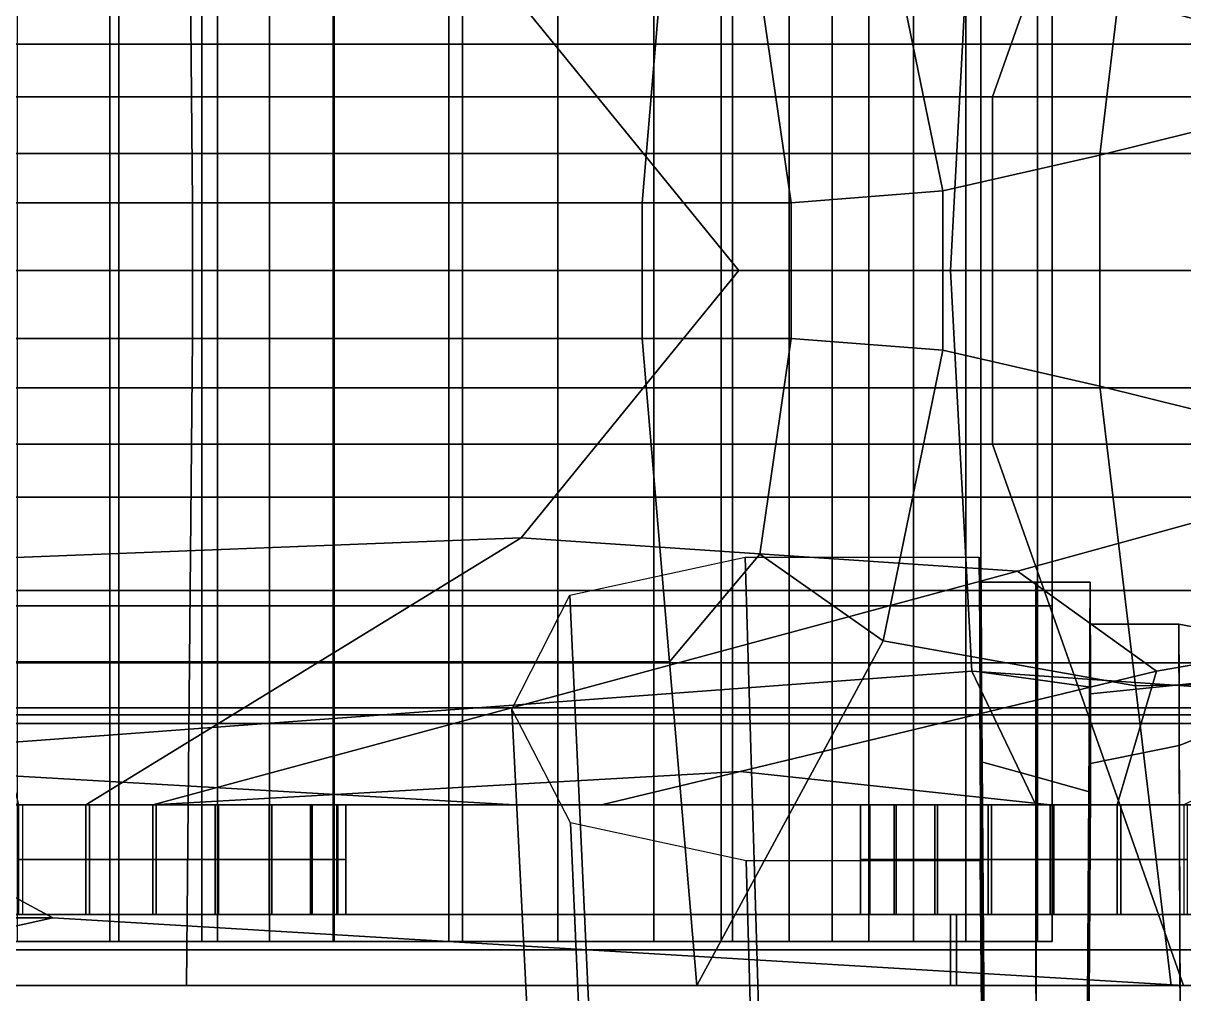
# Model space of a CAD drawing. Extents: x -4.9 to 4.89, y -0.62 to 0.62.
# Drawn here: x 0.9431 to 1.2632, y -0.1994 to 0.0682 of the extents above; entities that cross this region are included whole.
import ezdxf

# ---------------------------------------------------------------- set-up
doc = ezdxf.new("R2010")
doc.units = 0

msp = doc.modelspace()

# ---------------------------------------------------------------- linework, layer by layer
for points in [[(1.19887, 0, 0.26436), (1.20474, 0.11049, 0.26636), (0.86982, 0.13529, 0.26664), (0.86893, 0, 0.26436)], [(1.19887, 0, 0.26436), (1.46659, 0, 0.2662), (1.50112, 0.13095, 0.26758), (1.20474, 0.11049, 0.26636)], [(1.23682, 0.12252, 0.62024), (0.84728, 0.12252, 0.61906), (0.84728, 0.04791, 0.69605), (1.21048, 0.04791, 0.69605)], [(1.23682, 0.12252, 0.62024), (1.21048, 0.04791, 0.69605), (1.57368, 0.04791, 0.69605), (1.62636, 0.12252, 0.62142)], [(1.2499, 0.11449, 0.08129), (1.2401, 0.03184, 0.0533), (1.19676, 0.02197, 0.03597), (1.18027, 0.10212, 0.06876)], [(1.2499, 0.11449, 0.08129), (1.3154, 0.11309, 0.07519), (1.2797, 0.04171, 0.04969), (1.2401, 0.03184, 0.0533)], [(1.25571, 0.11049, 0.43609), (1.37877, 0.089, 0.44381), (1.51886, 0, 0.46782), (1.21734, 0.08287, 0.44602)], [(0.98893, 0.10791, 0.02436), (0.98977, 0.01868, -0.06128), (0.86575, 0.01868, -0.06128), (0.85651, 0.10791, 0.02328)], [(0.98893, 0.10791, 0.02436), (1.12136, 0.10791, 0.02543), (1.11379, 0.01868, -0.06128), (0.98977, 0.01868, -0.06128)], [(1.14624, 0.07816, 0.03311), (1.1549, 0.01868, -0.0064), (1.11379, 0.01868, -0.06128), (1.12136, 0.10791, 0.02543)], [(1.14624, 0.07816, 0.03311), (1.18027, 0.10212, 0.06876), (1.19676, 0.02197, 0.03597), (1.1549, 0.01868, -0.0064)], [(0.93883, 0.09249, -0.10297), (0.96948, 0.09249, -0.10785), (0.96948, 0, -0.10785), (0.93883, 0, -0.10297)], [(0.94146, 0.09249, 0.06198), (0.94146, 0, 0.06198), (0.96694, 0, 0.08162), (0.96694, 0.09249, 0.08162)], [(0.99669, 0.09249, 0.09387), (0.96694, 0.09249, 0.08162), (0.96694, 0, 0.08162), (0.99669, 0, 0.09387)], [(0.99237, 0.09249, -0.11508), (0.99237, 0, -0.11508), (0.96948, 0, -0.10785), (0.96948, 0.09249, -0.10785)], [(0.99237, 0.09249, -0.11508), (1.011, 0.09249, -0.13011), (1.011, 0, -0.13011), (0.99237, 0, -0.11508)], [(0.99669, 0.09249, 0.09387), (0.99669, 0, 0.09387), (1.02858, 0, 0.09814), (1.02858, 0.09249, 0.09814)], [(1.02885, 0.09249, -0.15834), (1.02885, 0, -0.15834), (1.011, 0, -0.13011), (1.011, 0.09249, -0.13011)], [(1.06047, 0.09249, 0.09387), (1.02858, 0.09249, 0.09814), (1.02858, 0, 0.09814), (1.06047, 0, 0.09387)], [(1.02885, 0.09249, -0.15834), (1.06427, 0.09249, -0.1849), (1.06427, 0, -0.1849), (1.02885, 0, -0.15834)], [(1.06047, 0.09249, 0.09387), (1.06047, 0, 0.09387), (1.09055, 0, 0.07935), (1.09055, 0.09249, 0.07935)], [(1.13562, 0.09249, -0.19492), (1.13562, 0, -0.19492), (1.06427, 0, -0.1849), (1.06427, 0.09249, -0.1849)], [(1.11702, 0.09249, 0.0529), (1.09055, 0.09249, 0.07935), (1.09055, 0, 0.07935), (1.11702, 0, 0.0529)], [(1.11702, 0.09249, 0.0529), (1.11702, 0, 0.0529), (1.13869, 0, 0.01669), (1.13869, 0.09249, 0.01669)], [(1.13562, 0.09249, -0.19492), (1.20309, 0.09249, -0.18671), (1.20309, 0, -0.18671), (1.13562, 0, -0.19492)], [(1.15436, 0.09249, -0.02713), (1.13869, 0.09249, 0.01669), (1.13869, 0, 0.01669), (1.15436, 0, -0.02713)], [(1.15436, 0.09249, -0.02713), (1.15436, 0, -0.02713), (1.16619, 0, -0.06857), (1.16619, 0.09249, -0.06857)], [(1.17632, 0.09249, -0.09768), (1.16619, 0.09249, -0.06857), (1.16619, 0, -0.06857), (1.17632, 0, -0.09768)], [(1.17632, 0.09249, -0.09768), (1.17632, 0, -0.09768), (1.18869, 0, -0.11488), (1.18869, 0.09249, -0.11488)], [(1.2072, 0.09249, -0.12062), (1.18869, 0.09249, -0.11488), (1.18869, 0, -0.11488), (1.2072, 0, -0.12062)], [(1.22687, 0.09249, -0.15864), (1.22687, 0, -0.15864), (1.20309, 0, -0.18671), (1.20309, 0.09249, -0.18671)], [(1.2072, 0.09249, -0.12062), (1.2072, 0, -0.12062), (1.22291, 0, -0.13012), (1.22291, 0.09249, -0.13012)], [(1.22687, 0.09249, -0.15864), (1.22291, 0.09249, -0.13012), (1.22291, 0, -0.13012), (1.22687, 0, -0.15864)], [(2.17429, 0.08826, 0.54979), (0.18646, 0.08826, 0.54979), (0.18646, 0.06245, 0.56969), (2.17429, 0.06245, 0.56969)], [(2.17429, 0.08826, 0.37327), (2.17429, 0.06245, 0.35337), (0.18646, 0.06245, 0.35337), (0.18646, 0.08826, 0.37327)], [(1.08044, 0.07366, 0.44928), (1.21734, 0.08287, 0.44602), (1.51886, 0, 0.46782), (1.14049, 0, 0.46252)], [(1.08044, 0.07366, 0.44928), (1.14049, 0, 0.46252), (0.84858, 0, 0.46497), (0.92431, 0.0798, 0.44704)], [(2.17429, 0.03231, 0.5821), (2.17429, 0.06245, 0.56969), (0.18646, 0.06245, 0.56969), (0.18646, 0.03231, 0.5821)], [(2.17429, 0.03231, 0.34097), (0.18646, 0.03231, 0.34097), (0.18646, 0.06245, 0.35337), (2.17429, 0.06245, 0.35337)], [(1.21048, 0, 0.69605), (1.21048, 0.04791, 0.69605), (0.84728, 0.04791, 0.69605), (0.84728, 0, 0.69605)], [(1.21048, 0, 0.69605), (1.57368, 0, 0.69605), (1.57368, 0.04791, 0.69605), (1.21048, 0.04791, 0.69605)], [(1.2401, 0, 0.0533), (1.2401, 0.03184, 0.0533), (1.2797, 0.04171, 0.04969), (1.2797, 0, 0.04969)], [(2.17429, 0.03231, 0.5821), (0.18646, 0.03231, 0.5821), (0.18646, 0, 0.58643), (2.17429, 0, 0.58643)], [(2.17429, 0.03231, 0.34097), (2.17429, 0, 0.33664), (0.18646, 0, 0.33664), (0.18646, 0.03231, 0.34097)], [(1.2401, 0, 0.0533), (1.19676, 0, 0.03597), (1.19676, 0.02197, 0.03597), (1.2401, 0.03184, 0.0533)], [(1.1549, 0, -0.0064), (1.1549, 0.01868, -0.0064), (1.19676, 0.02197, 0.03597), (1.19676, 0, 0.03597)], [(0.98977, 0, -0.06128), (0.86575, 0, -0.06128), (0.86575, 0.01868, -0.06128), (0.98977, 0.01868, -0.06128)], [(0.98977, 0, -0.06128), (0.98977, 0.01868, -0.06128), (1.11379, 0.01868, -0.06128), (1.11379, 0, -0.06128)], [(1.1549, 0, -0.0064), (1.11379, 0, -0.06128), (1.11379, 0.01868, -0.06128), (1.1549, 0.01868, -0.0064)], [(2.17429, -0.03231, 0.5821), (2.17429, 0, 0.58643), (0.18646, 0, 0.58643), (0.18646, -0.03231, 0.5821)], [(2.17429, -0.03231, 0.34097), (0.18646, -0.03231, 0.34097), (0.18646, 0, 0.33664), (2.17429, 0, 0.33664)], [(1.21048, 0, 0.69605), (0.84728, 0, 0.69605), (0.84728, -0.04791, 0.69605), (1.21048, -0.04791, 0.69605)], [(1.08044, -0.07366, 0.44928), (0.92431, -0.0798, 0.44704), (0.84858, 0, 0.46497), (1.14049, 0, 0.46252)], [(0.98977, 0, -0.06128), (0.98977, -0.01868, -0.06128), (0.86575, -0.01868, -0.06128), (0.86575, 0, -0.06128)], [(1.19887, 0, 0.26436), (0.86893, 0, 0.26436), (0.86982, -0.13529, 0.26664), (1.20474, -0.11049, 0.26636)], [(0.93883, -0.09249, -0.10297), (0.93883, 0, -0.10297), (0.96948, 0, -0.10785), (0.96948, -0.09249, -0.10785)], [(0.94146, -0.09249, 0.06198), (0.96694, -0.09249, 0.08162), (0.96694, 0, 0.08162), (0.94146, 0, 0.06198)], [(0.99669, -0.09249, 0.09387), (0.99669, 0, 0.09387), (0.96694, 0, 0.08162), (0.96694, -0.09249, 0.08162)], [(0.99237, -0.09249, -0.11508), (0.96948, -0.09249, -0.10785), (0.96948, 0, -0.10785), (0.99237, 0, -0.11508)], [(0.98977, 0, -0.06128), (1.11379, 0, -0.06128), (1.11379, -0.01868, -0.06128), (0.98977, -0.01868, -0.06128)], [(0.99237, -0.09249, -0.11508), (0.99237, 0, -0.11508), (1.011, 0, -0.13011), (1.011, -0.09249, -0.13011)], [(0.99669, -0.09249, 0.09387), (1.02858, -0.09249, 0.09814), (1.02858, 0, 0.09814), (0.99669, 0, 0.09387)], [(1.02885, -0.09249, -0.15834), (1.011, -0.09249, -0.13011), (1.011, 0, -0.13011), (1.02885, 0, -0.15834)], [(1.06047, -0.09249, 0.09387), (1.06047, 0, 0.09387), (1.02858, 0, 0.09814), (1.02858, -0.09249, 0.09814)], [(1.02885, -0.09249, -0.15834), (1.02885, 0, -0.15834), (1.06427, 0, -0.1849), (1.06427, -0.09249, -0.1849)], [(1.06047, -0.09249, 0.09387), (1.09055, -0.09249, 0.07935), (1.09055, 0, 0.07935), (1.06047, 0, 0.09387)], [(1.13562, -0.09249, -0.19492), (1.06427, -0.09249, -0.1849), (1.06427, 0, -0.1849), (1.13562, 0, -0.19492)], [(1.08044, -0.07366, 0.44928), (1.14049, 0, 0.46252), (1.51886, 0, 0.46782), (1.21734, -0.08287, 0.44602)], [(1.11702, -0.09249, 0.0529), (1.11702, 0, 0.0529), (1.09055, 0, 0.07935), (1.09055, -0.09249, 0.07935)], [(1.1549, 0, -0.0064), (1.1549, -0.01868, -0.0064), (1.11379, -0.01868, -0.06128), (1.11379, 0, -0.06128)], [(1.11702, -0.09249, 0.0529), (1.13869, -0.09249, 0.01669), (1.13869, 0, 0.01669), (1.11702, 0, 0.0529)], [(1.13562, -0.09249, -0.19492), (1.13562, 0, -0.19492), (1.20309, 0, -0.18671), (1.20309, -0.09249, -0.18671)], [(1.15436, -0.09249, -0.02713), (1.15436, 0, -0.02713), (1.13869, 0, 0.01669), (1.13869, -0.09249, 0.01669)], [(1.15436, -0.09249, -0.02713), (1.16619, -0.09249, -0.06857), (1.16619, 0, -0.06857), (1.15436, 0, -0.02713)], [(1.1549, 0, -0.0064), (1.19676, 0, 0.03597), (1.19676, -0.02197, 0.03597), (1.1549, -0.01868, -0.0064)], [(1.17632, -0.09249, -0.09768), (1.17632, 0, -0.09768), (1.16619, 0, -0.06857), (1.16619, -0.09249, -0.06857)], [(1.17632, -0.09249, -0.09768), (1.18869, -0.09249, -0.11488), (1.18869, 0, -0.11488), (1.17632, 0, -0.09768)], [(1.2072, -0.09249, -0.12062), (1.2072, 0, -0.12062), (1.18869, 0, -0.11488), (1.18869, -0.09249, -0.11488)], [(1.2401, 0, 0.0533), (1.2401, -0.03184, 0.0533), (1.19676, -0.02197, 0.03597), (1.19676, 0, 0.03597)], [(1.19887, 0, 0.26436), (1.20474, -0.11049, 0.26636), (1.50112, -0.13095, 0.26758), (1.46659, 0, 0.2662)], [(1.22687, -0.09249, -0.15864), (1.20309, -0.09249, -0.18671), (1.20309, 0, -0.18671), (1.22687, 0, -0.15864)], [(1.2072, -0.09249, -0.12062), (1.22291, -0.09249, -0.13012), (1.22291, 0, -0.13012), (1.2072, 0, -0.12062)], [(1.21048, 0, 0.69605), (1.21048, -0.04791, 0.69605), (1.57368, -0.04791, 0.69605), (1.57368, 0, 0.69605)], [(1.25571, -0.11049, 0.43609), (1.21734, -0.08287, 0.44602), (1.51886, 0, 0.46782), (1.37877, -0.089, 0.44381)], [(1.22687, -0.09249, -0.15864), (1.22687, 0, -0.15864), (1.22291, 0, -0.13012), (1.22291, -0.09249, -0.13012)], [(1.2401, 0, 0.0533), (1.2797, 0, 0.04969), (1.2797, -0.04171, 0.04969), (1.2401, -0.03184, 0.0533)], [(0.98893, -0.1079, 0.02436), (0.85651, -0.1079, 0.02328), (0.86575, -0.01868, -0.06128), (0.98977, -0.01868, -0.06128)], [(0.98893, -0.1079, 0.02436), (0.98977, -0.01868, -0.06128), (1.11379, -0.01868, -0.06128), (1.12136, -0.1079, 0.02543)], [(1.14624, -0.07816, 0.03311), (1.12136, -0.1079, 0.02543), (1.11379, -0.01868, -0.06128), (1.1549, -0.01868, -0.0064)], [(1.14624, -0.07816, 0.03311), (1.1549, -0.01868, -0.0064), (1.19676, -0.02197, 0.03597), (1.18027, -0.10211, 0.06876)], [(1.2499, -0.11448, 0.08129), (1.18027, -0.10211, 0.06876), (1.19676, -0.02197, 0.03597), (1.2401, -0.03184, 0.0533)], [(1.2499, -0.11448, 0.08129), (1.2401, -0.03184, 0.0533), (1.2797, -0.04171, 0.04969), (1.3154, -0.11308, 0.07519)], [(2.17429, -0.03231, 0.5821), (0.18646, -0.03231, 0.5821), (0.18646, -0.06245, 0.56969), (2.17429, -0.06245, 0.56969)], [(2.17429, -0.03231, 0.34097), (2.17429, -0.06245, 0.35337), (0.18646, -0.06245, 0.35337), (0.18646, -0.03231, 0.34097)], [(1.23682, -0.12252, 0.62024), (1.21048, -0.04791, 0.69605), (0.84728, -0.04791, 0.69605), (0.84728, -0.12252, 0.61906)], [(1.23682, -0.12252, 0.62024), (1.62636, -0.12252, 0.62142), (1.57368, -0.04791, 0.69605), (1.21048, -0.04791, 0.69605)], [(2.17429, -0.08826, 0.54979), (2.17429, -0.06245, 0.56969), (0.18646, -0.06245, 0.56969), (0.18646, -0.08826, 0.54979)], [(2.17429, -0.08826, 0.37327), (0.18646, -0.08826, 0.37327), (0.18646, -0.06245, 0.35337), (2.17429, -0.06245, 0.35337)], [(1.08044, -0.07366, 0.44928), (0.96033, -0.14732, 0.42282), (0.9419, -0.14732, 0.4203), (0.92431, -0.0798, 0.44704)], [(1.08044, -0.07366, 0.44928), (1.21734, -0.08287, 0.44602), (0.9788, -0.14732, 0.42057), (0.96033, -0.14732, 0.42282)], [(1.14675, -0.23086, -0.6214), (1.10067, -0.23739, -0.60611), (1.09387, -0.08954, -0.19365), (1.14224, -0.07907, -0.1951)], [(1.14624, -0.07816, 0.03311), (1.18027, -0.10211, 0.06876), (1.12893, -0.19713, 0.11214), (1.12136, -0.1079, 0.02543)], [(1.14675, -0.23086, -0.6214), (1.14224, -0.07907, -0.1951), (1.20678, -0.07907, -0.1946), (1.20824, -0.23741, -0.63936)], [(1.20837, -0.28298, -0.63209), (1.20824, -0.23741, -0.63936), (1.20678, -0.07907, -0.1946), (1.20692, -0.12094, -0.18733)], [(1.25571, -0.11049, 0.43609), (1.14087, -0.13811, 0.42375), (0.9788, -0.14732, 0.42057), (1.21734, -0.08287, 0.44602)], [(1.22247, -0.2054, -0.52045), (1.20824, -0.20907, -0.53039), (1.20737, -0.08595, -0.18671), (1.2224, -0.08595, -0.18671)], [(1.22242, -0.11279, -0.18273), (1.2224, -0.08595, -0.18671), (1.20737, -0.08595, -0.18671), (1.20739, -0.11072, -0.18273)], [(1.22247, -0.2054, -0.52045), (1.2224, -0.08595, -0.18671), (1.23743, -0.08595, -0.18671), (1.2367, -0.20174, -0.5105)], [(1.22242, -0.11279, -0.18273), (1.23745, -0.11487, -0.18273), (1.23743, -0.08595, -0.18671), (1.2224, -0.08595, -0.18671)], [(1.23672, -0.22971, -0.50653), (1.2367, -0.20174, -0.5105), (1.23743, -0.08595, -0.18671), (1.23745, -0.11487, -0.18273)], [(2.17429, -0.08826, 0.54979), (0.18646, -0.08826, 0.54979), (0.18646, -0.10816, 0.52398), (2.17429, -0.10816, 0.52398)], [(2.17429, -0.08826, 0.37327), (2.17429, -0.10816, 0.39909), (0.18646, -0.10816, 0.39909), (0.18646, -0.08826, 0.37327)], [(1.0854, -0.27012, -0.59616), (1.07784, -0.12094, -0.18832), (1.09387, -0.08954, -0.19365), (1.10067, -0.23739, -0.60611)], [(1.25571, -0.11049, 0.43609), (1.37877, -0.089, 0.44381), (1.26327, -0.14732, 0.42057), (1.2448, -0.14732, 0.42282)], [(0.93883, -0.09249, -0.10297), (0.96948, -0.09249, -0.10785), (0.96948, -0.18499, -0.10785), (0.93883, -0.18499, -0.10297)], [(0.94146, -0.09249, 0.06198), (0.94146, -0.18499, 0.06198), (0.96694, -0.18499, 0.08162), (0.96694, -0.09249, 0.08162)], [(0.99669, -0.09249, 0.09387), (0.96694, -0.09249, 0.08162), (0.96694, -0.18499, 0.08162), (0.99669, -0.18499, 0.09387)], [(0.99237, -0.09249, -0.11508), (0.99237, -0.18499, -0.11508), (0.96948, -0.18499, -0.10785), (0.96948, -0.09249, -0.10785)], [(0.99237, -0.09249, -0.11508), (1.011, -0.09249, -0.13011), (1.011, -0.18499, -0.13011), (0.99237, -0.18499, -0.11508)], [(0.99669, -0.09249, 0.09387), (0.99669, -0.18499, 0.09387), (1.02858, -0.18499, 0.09814), (1.02858, -0.09249, 0.09814)], [(1.02885, -0.09249, -0.15834), (1.02885, -0.18499, -0.15834), (1.011, -0.18499, -0.13011), (1.011, -0.09249, -0.13011)], [(1.06047, -0.09249, 0.09387), (1.02858, -0.09249, 0.09814), (1.02858, -0.18499, 0.09814), (1.06047, -0.18499, 0.09387)], [(1.02885, -0.09249, -0.15834), (1.06427, -0.09249, -0.1849), (1.06427, -0.18499, -0.1849), (1.02885, -0.18499, -0.15834)], [(1.06047, -0.09249, 0.09387), (1.06047, -0.18499, 0.09387), (1.09055, -0.18499, 0.07935), (1.09055, -0.09249, 0.07935)], [(1.13562, -0.09249, -0.19492), (1.13562, -0.18499, -0.19492), (1.06427, -0.18499, -0.1849), (1.06427, -0.09249, -0.1849)], [(1.11702, -0.09249, 0.0529), (1.09055, -0.09249, 0.07935), (1.09055, -0.18499, 0.07935), (1.11702, -0.18499, 0.0529)], [(1.11702, -0.09249, 0.0529), (1.11702, -0.18499, 0.0529), (1.13869, -0.18499, 0.01669), (1.13869, -0.09249, 0.01669)], [(1.13562, -0.09249, -0.19492), (1.20309, -0.09249, -0.18671), (1.20309, -0.18499, -0.18671), (1.13562, -0.18499, -0.19492)], [(1.15436, -0.09249, -0.02713), (1.13869, -0.09249, 0.01669), (1.13869, -0.18499, 0.01669), (1.15436, -0.18499, -0.02713)], [(1.15436, -0.09249, -0.02713), (1.15436, -0.18499, -0.02713), (1.16619, -0.18499, -0.06857), (1.16619, -0.09249, -0.06857)], [(1.17632, -0.09249, -0.09768), (1.16619, -0.09249, -0.06857), (1.16619, -0.18499, -0.06857), (1.17632, -0.18499, -0.09768)], [(1.17632, -0.09249, -0.09768), (1.17632, -0.18499, -0.09768), (1.18869, -0.18499, -0.11488), (1.18869, -0.09249, -0.11488)], [(1.2072, -0.09249, -0.12062), (1.18869, -0.09249, -0.11488), (1.18869, -0.18499, -0.11488), (1.2072, -0.18499, -0.12062)], [(1.22687, -0.09249, -0.15864), (1.22687, -0.18499, -0.15864), (1.20309, -0.18499, -0.18671), (1.20309, -0.09249, -0.18671)], [(1.2072, -0.09249, -0.12062), (1.2072, -0.18499, -0.12062), (1.22291, -0.18499, -0.13012), (1.22291, -0.09249, -0.13012)], [(1.22687, -0.09249, -0.15864), (1.22291, -0.09249, -0.13012), (1.22291, -0.18499, -0.13012), (1.22687, -0.18499, -0.15864)], [(1.26222, -0.20444, -0.4884), (1.23666, -0.20906, -0.50154), (1.23742, -0.09747, -0.19213), (1.26187, -0.09747, -0.19219)], [(1.2619, -0.11422, -0.18821), (1.26187, -0.09747, -0.19219), (1.23742, -0.09747, -0.19213), (1.23744, -0.1167, -0.18816)], [(1.26222, -0.20444, -0.4884), (1.26187, -0.09747, -0.19219), (1.28022, -0.10104, -0.19123), (1.2814, -0.20482, -0.47756)], [(1.2619, -0.11422, -0.18821), (1.28635, -0.11174, -0.18827), (1.28022, -0.10104, -0.19123), (1.26187, -0.09747, -0.19219)], [(1.2499, -0.11448, 0.08129), (1.25969, -0.19713, 0.10928), (1.12893, -0.19713, 0.11214), (1.18027, -0.10211, 0.06876)], [(2.17429, -0.12057, 0.49384), (2.17429, -0.10816, 0.52398), (0.18646, -0.10816, 0.52398), (0.18646, -0.12057, 0.49384)], [(2.17429, -0.12057, 0.42923), (0.18646, -0.12057, 0.42923), (0.18646, -0.10816, 0.39909), (2.17429, -0.10816, 0.39909)], [(0.98893, -0.1079, 0.02436), (0.9881, -0.19713, 0.10999), (0.84728, -0.19713, 0.10784), (0.85651, -0.1079, 0.02328)], [(0.98893, -0.1079, 0.02436), (1.12136, -0.1079, 0.02543), (1.12893, -0.19713, 0.11214), (0.9881, -0.19713, 0.10999)], [(1.22236, -0.14732, 0.27235), (1.20474, -0.11049, 0.26636), (0.86982, -0.13529, 0.26664), (1.07864, -0.14732, 0.27298)], [(1.25571, -0.11049, 0.43609), (1.2448, -0.14732, 0.42282), (1.22637, -0.14732, 0.4203), (1.14087, -0.13811, 0.42375)], [(1.22236, -0.14732, 0.27235), (1.36975, -0.14732, 0.27305), (1.50112, -0.13095, 0.26758), (1.20474, -0.11049, 0.26636)], [(1.22242, -0.11279, -0.18273), (1.20739, -0.11072, -0.18273), (1.20742, -0.13548, -0.17876), (1.22245, -0.13964, -0.17876)], [(1.2619, -0.11422, -0.18821), (1.26192, -0.13097, -0.18423), (1.28026, -0.12369, -0.18527), (1.28635, -0.11174, -0.18827)], [(1.22242, -0.11279, -0.18273), (1.22245, -0.13964, -0.17876), (1.23748, -0.1438, -0.17876), (1.23745, -0.11487, -0.18273)], [(1.23672, -0.22971, -0.50653), (1.23745, -0.11487, -0.18273), (1.23748, -0.1438, -0.17876), (1.23675, -0.25768, -0.50255)], [(1.2619, -0.11422, -0.18821), (1.23744, -0.1167, -0.18816), (1.23747, -0.13593, -0.18418), (1.26192, -0.13097, -0.18423)], [(1.2499, -0.11448, 0.08129), (1.3154, -0.11308, 0.07519), (1.39046, -0.19713, 0.10641), (1.25969, -0.19713, 0.10928)], [(2.17429, -0.12057, 0.49384), (0.18646, -0.12057, 0.49384), (0.18646, -0.12489, 0.46153), (2.17429, -0.12489, 0.46153)], [(2.17429, -0.12057, 0.42923), (2.17429, -0.12489, 0.46153), (0.18646, -0.12489, 0.46153), (0.18646, -0.12057, 0.42923)], [(1.0854, -0.27012, -0.59616), (1.10087, -0.30607, -0.5952), (1.09407, -0.15233, -0.18274), (1.07784, -0.12094, -0.18832)], [(1.20837, -0.28298, -0.63209), (1.20692, -0.12094, -0.18733), (1.20705, -0.1628, -0.18006), (1.2085, -0.32854, -0.62482)], [(0.54786, -0.12252, 0.62015), (0.52257, -0.17847, 0.54915), (0.95125, -0.17847, 0.56191), (0.84728, -0.12252, 0.61906)], [(1.23682, -0.12252, 0.62024), (0.84728, -0.12252, 0.61906), (0.95125, -0.17847, 0.56191), (1.26316, -0.19713, 0.54443)], [(1.23682, -0.12252, 0.62024), (1.26316, -0.19713, 0.54443), (1.67904, -0.19713, 0.54679), (1.62636, -0.12252, 0.62142)], [(1.26227, -0.23776, -0.48045), (1.28143, -0.22857, -0.47159), (1.28026, -0.12369, -0.18527), (1.26192, -0.13097, -0.18423)], [(1.26227, -0.23776, -0.48045), (1.26192, -0.13097, -0.18423), (1.23747, -0.13593, -0.18418), (1.2367, -0.24486, -0.49358)], [(1.01816, -0.14732, 0.27501), (1.07864, -0.14732, 0.27298), (0.86982, -0.13529, 0.26664), (0.94231, -0.14732, 0.27371)], [(1.22252, -0.25927, -0.51249), (1.22245, -0.13964, -0.17876), (1.20742, -0.13548, -0.17876), (1.20828, -0.26086, -0.52244)], [(1.10264, -0.14732, 0.41328), (0.99602, -0.14732, 0.41354), (0.9788, -0.14732, 0.42057), (1.14087, -0.13811, 0.42375)], [(1.10264, -0.14732, 0.41328), (1.14087, -0.13811, 0.42375), (1.22637, -0.14732, 0.4203), (1.20925, -0.14732, 0.41302)], [(1.22252, -0.25927, -0.51249), (1.23675, -0.25768, -0.50255), (1.23748, -0.1438, -0.17876), (1.22245, -0.13964, -0.17876)], [(0.92334, -0.14732, 0.27501), (0.88547, -0.14732, 0.27365), (0.9429, -0.14732, 0.28259), (0.96137, -0.14732, 0.28034)], [(0.92334, -0.14732, 0.27501), (0.96137, -0.14732, 0.28034), (0.9798, -0.14732, 0.28286), (0.94231, -0.14732, 0.27371)], [(0.96033, -0.16243, 0.42282), (0.9419, -0.16243, 0.4203), (0.9419, -0.14732, 0.4203), (0.96033, -0.14732, 0.42282)], [(1.01816, -0.14732, 0.27501), (0.94231, -0.14732, 0.27371), (0.9798, -0.14732, 0.28286), (1.08223, -0.14732, 0.28139)], [(0.96137, -0.16243, 0.28034), (0.96137, -0.14732, 0.28034), (0.9429, -0.14732, 0.28259), (0.9429, -0.16243, 0.28259)], [(0.96033, -0.16243, 0.42282), (0.96033, -0.14732, 0.42282), (0.9788, -0.14732, 0.42057), (0.9788, -0.16243, 0.42057)], [(0.96137, -0.16243, 0.28034), (0.9798, -0.16243, 0.28286), (0.9798, -0.14732, 0.28286), (0.96137, -0.14732, 0.28034)], [(0.99602, -0.16243, 0.41354), (0.9788, -0.16243, 0.42057), (0.9788, -0.14732, 0.42057), (0.99602, -0.14732, 0.41354)], [(1.10354, -0.14732, 0.28988), (1.08223, -0.14732, 0.28139), (0.9798, -0.14732, 0.28286), (0.99692, -0.14732, 0.29014)], [(0.99692, -0.16243, 0.29014), (0.99692, -0.14732, 0.29014), (0.9798, -0.14732, 0.28286), (0.9798, -0.16243, 0.28286)], [(1.10264, -0.14732, 0.41328), (1.10272, -0.14732, 0.40199), (1.01089, -0.14732, 0.40235), (0.99602, -0.14732, 0.41354)], [(0.99602, -0.16243, 0.41354), (0.99602, -0.14732, 0.41354), (1.01089, -0.14732, 0.40235), (1.01089, -0.16243, 0.40235)], [(1.10354, -0.14732, 0.28988), (0.99692, -0.14732, 0.29014), (1.01163, -0.14732, 0.30154), (1.10346, -0.14732, 0.30117)], [(0.99692, -0.16243, 0.29014), (1.01163, -0.16243, 0.30154), (1.01163, -0.14732, 0.30154), (0.99692, -0.14732, 0.29014)], [(1.10283, -0.14732, 0.3872), (1.02229, -0.14732, 0.38765), (1.01089, -0.14732, 0.40235), (1.10272, -0.14732, 0.40199)], [(1.02229, -0.16243, 0.38765), (1.01089, -0.16243, 0.40235), (1.01089, -0.14732, 0.40235), (1.02229, -0.14732, 0.38765)], [(1.10335, -0.14732, 0.31596), (1.10346, -0.14732, 0.30117), (1.01163, -0.14732, 0.30154), (1.02281, -0.14732, 0.31641)], [(1.02281, -0.16243, 0.31641), (1.02281, -0.14732, 0.31641), (1.01163, -0.14732, 0.30154), (1.01163, -0.16243, 0.30154)], [(1.01816, -0.14732, 0.27501), (1.08223, -0.14732, 0.28139), (1.22738, -0.14732, 0.28259), (1.07864, -0.14732, 0.27298)], [(1.10283, -0.14732, 0.3872), (1.10295, -0.14732, 0.37003), (1.02957, -0.14732, 0.37053), (1.02229, -0.14732, 0.38765)], [(1.02229, -0.16243, 0.38765), (1.02229, -0.14732, 0.38765), (1.02957, -0.14732, 0.37053), (1.02957, -0.16243, 0.37053)], [(1.10335, -0.14732, 0.31596), (1.02281, -0.14732, 0.31641), (1.02984, -0.14732, 0.33363), (1.10322, -0.14732, 0.33313)], [(1.02281, -0.16243, 0.31641), (1.02984, -0.16243, 0.33363), (1.02984, -0.14732, 0.33363), (1.02281, -0.14732, 0.31641)], [(1.10309, -0.14732, 0.35158), (1.03209, -0.14732, 0.3521), (1.02957, -0.14732, 0.37053), (1.10295, -0.14732, 0.37003)], [(1.03209, -0.16243, 0.3521), (1.02957, -0.16243, 0.37053), (1.02957, -0.14732, 0.37053), (1.03209, -0.14732, 0.3521)], [(1.10309, -0.14732, 0.35158), (1.10322, -0.14732, 0.33313), (1.02984, -0.14732, 0.33363), (1.03209, -0.14732, 0.3521)], [(1.03209, -0.16243, 0.3521), (1.03209, -0.14732, 0.3521), (1.02984, -0.14732, 0.33363), (1.02984, -0.16243, 0.33363)], [(1.22236, -0.14732, 0.27235), (1.07864, -0.14732, 0.27298), (1.22738, -0.14732, 0.28259), (1.24584, -0.14732, 0.28034)], [(1.10354, -0.14732, 0.28988), (1.21015, -0.14732, 0.28962), (1.22738, -0.14732, 0.28259), (1.08223, -0.14732, 0.28139)], [(1.10264, -0.14732, 0.41328), (1.20925, -0.14732, 0.41302), (1.19455, -0.14732, 0.40162), (1.10272, -0.14732, 0.40199)], [(1.10283, -0.14732, 0.3872), (1.10272, -0.14732, 0.40199), (1.19455, -0.14732, 0.40162), (1.18337, -0.14732, 0.38675)], [(1.10283, -0.14732, 0.3872), (1.18337, -0.14732, 0.38675), (1.17633, -0.14732, 0.36953), (1.10295, -0.14732, 0.37003)], [(1.10309, -0.14732, 0.35158), (1.10295, -0.14732, 0.37003), (1.17633, -0.14732, 0.36953), (1.17408, -0.14732, 0.35106)], [(1.10309, -0.14732, 0.35158), (1.17408, -0.14732, 0.35106), (1.1766, -0.14732, 0.33263), (1.10322, -0.14732, 0.33313)], [(1.10335, -0.14732, 0.31596), (1.10322, -0.14732, 0.33313), (1.1766, -0.14732, 0.33263), (1.18389, -0.14732, 0.31551)], [(1.10335, -0.14732, 0.31596), (1.18389, -0.14732, 0.31551), (1.19529, -0.14732, 0.30081), (1.10346, -0.14732, 0.30117)], [(1.10354, -0.14732, 0.28988), (1.10346, -0.14732, 0.30117), (1.19529, -0.14732, 0.30081), (1.21015, -0.14732, 0.28962)], [(1.17408, -0.16243, 0.35106), (1.1766, -0.16243, 0.33263), (1.1766, -0.14732, 0.33263), (1.17408, -0.14732, 0.35106)], [(1.17408, -0.16243, 0.35106), (1.17408, -0.14732, 0.35106), (1.17633, -0.14732, 0.36953), (1.17633, -0.16243, 0.36953)], [(1.18337, -0.16243, 0.38675), (1.17633, -0.16243, 0.36953), (1.17633, -0.14732, 0.36953), (1.18337, -0.14732, 0.38675)], [(1.18389, -0.16243, 0.31551), (1.18389, -0.14732, 0.31551), (1.1766, -0.14732, 0.33263), (1.1766, -0.16243, 0.33263)], [(1.18337, -0.16243, 0.38675), (1.18337, -0.14732, 0.38675), (1.19455, -0.14732, 0.40162), (1.19455, -0.16243, 0.40162)], [(1.18389, -0.16243, 0.31551), (1.19529, -0.16243, 0.30081), (1.19529, -0.14732, 0.30081), (1.18389, -0.14732, 0.31551)], [(1.20925, -0.16243, 0.41302), (1.19455, -0.16243, 0.40162), (1.19455, -0.14732, 0.40162), (1.20925, -0.14732, 0.41302)], [(1.21015, -0.16243, 0.28962), (1.21015, -0.14732, 0.28962), (1.19529, -0.14732, 0.30081), (1.19529, -0.16243, 0.30081)], [(1.20925, -0.16243, 0.41302), (1.20925, -0.14732, 0.41302), (1.22637, -0.14732, 0.4203), (1.22637, -0.16243, 0.4203)], [(1.21015, -0.16243, 0.28962), (1.22738, -0.16243, 0.28259), (1.22738, -0.14732, 0.28259), (1.21015, -0.14732, 0.28962)], [(1.22236, -0.14732, 0.27235), (1.24584, -0.14732, 0.28034), (1.26428, -0.14732, 0.28286), (1.36975, -0.14732, 0.27305)], [(1.2448, -0.16243, 0.42282), (1.22637, -0.16243, 0.4203), (1.22637, -0.14732, 0.4203), (1.2448, -0.14732, 0.42282)], [(1.24584, -0.16243, 0.28034), (1.24584, -0.14732, 0.28034), (1.22738, -0.14732, 0.28259), (1.22738, -0.16243, 0.28259)], [(1.2448, -0.16243, 0.42282), (1.2448, -0.14732, 0.42282), (1.26327, -0.14732, 0.42057), (1.26327, -0.16243, 0.42057)], [(1.24584, -0.16243, 0.28034), (1.26428, -0.16243, 0.28286), (1.26428, -0.14732, 0.28286), (1.24584, -0.14732, 0.28034)], [(1.14702, -0.32225, -0.60685), (1.14251, -0.1628, -0.18055), (1.09407, -0.15233, -0.18274), (1.10087, -0.30607, -0.5952)], [(0.96033, -0.16243, 0.42282), (0.96033, -0.17754, 0.42282), (0.9419, -0.17754, 0.4203), (0.9419, -0.16243, 0.4203)], [(0.96137, -0.16243, 0.28034), (0.9429, -0.16243, 0.28259), (0.9429, -0.17754, 0.28259), (0.96137, -0.17754, 0.28034)], [(0.96033, -0.16243, 0.42282), (0.9788, -0.16243, 0.42057), (0.9788, -0.17754, 0.42057), (0.96033, -0.17754, 0.42282)], [(0.96137, -0.16243, 0.28034), (0.96137, -0.17754, 0.28034), (0.9798, -0.17754, 0.28286), (0.9798, -0.16243, 0.28286)], [(0.99602, -0.16243, 0.41354), (0.99602, -0.17754, 0.41354), (0.9788, -0.17754, 0.42057), (0.9788, -0.16243, 0.42057)], [(0.99692, -0.16243, 0.29014), (0.9798, -0.16243, 0.28286), (0.9798, -0.17754, 0.28286), (0.99692, -0.17754, 0.29014)], [(0.99602, -0.16243, 0.41354), (1.01089, -0.16243, 0.40235), (1.01089, -0.17754, 0.40235), (0.99602, -0.17754, 0.41354)], [(0.99692, -0.16243, 0.29014), (0.99692, -0.17754, 0.29014), (1.01163, -0.17754, 0.30154), (1.01163, -0.16243, 0.30154)], [(1.02229, -0.16243, 0.38765), (1.02229, -0.17754, 0.38765), (1.01089, -0.17754, 0.40235), (1.01089, -0.16243, 0.40235)], [(1.02281, -0.16243, 0.31641), (1.01163, -0.16243, 0.30154), (1.01163, -0.17754, 0.30154), (1.02281, -0.17754, 0.31641)], [(1.02229, -0.16243, 0.38765), (1.02957, -0.16243, 0.37053), (1.02957, -0.17754, 0.37053), (1.02229, -0.17754, 0.38765)], [(1.02281, -0.16243, 0.31641), (1.02281, -0.17754, 0.31641), (1.02984, -0.17754, 0.33363), (1.02984, -0.16243, 0.33363)], [(1.03209, -0.16243, 0.3521), (1.03209, -0.17754, 0.3521), (1.02957, -0.17754, 0.37053), (1.02957, -0.16243, 0.37053)], [(1.03209, -0.16243, 0.3521), (1.02984, -0.16243, 0.33363), (1.02984, -0.17754, 0.33363), (1.03209, -0.17754, 0.3521)], [(1.14702, -0.32225, -0.60685), (1.2085, -0.32854, -0.62482), (1.20705, -0.1628, -0.18006), (1.14251, -0.1628, -0.18055)], [(1.17408, -0.16243, 0.35106), (1.17633, -0.16243, 0.36953), (1.17633, -0.17754, 0.36953), (1.17408, -0.17754, 0.35106)], [(1.17408, -0.16243, 0.35106), (1.17408, -0.17754, 0.35106), (1.1766, -0.17754, 0.33263), (1.1766, -0.16243, 0.33263)], [(1.18337, -0.16243, 0.38675), (1.18337, -0.17754, 0.38675), (1.17633, -0.17754, 0.36953), (1.17633, -0.16243, 0.36953)], [(1.18389, -0.16243, 0.31551), (1.1766, -0.16243, 0.33263), (1.1766, -0.17754, 0.33263), (1.18389, -0.17754, 0.31551)], [(1.18337, -0.16243, 0.38675), (1.19455, -0.16243, 0.40162), (1.19455, -0.17754, 0.40162), (1.18337, -0.17754, 0.38675)], [(1.18389, -0.16243, 0.31551), (1.18389, -0.17754, 0.31551), (1.19529, -0.17754, 0.30081), (1.19529, -0.16243, 0.30081)], [(1.20925, -0.16243, 0.41302), (1.20925, -0.17754, 0.41302), (1.19455, -0.17754, 0.40162), (1.19455, -0.16243, 0.40162)], [(1.21015, -0.16243, 0.28962), (1.19529, -0.16243, 0.30081), (1.19529, -0.17754, 0.30081), (1.21015, -0.17754, 0.28962)], [(1.20925, -0.16243, 0.41302), (1.22637, -0.16243, 0.4203), (1.22637, -0.17754, 0.4203), (1.20925, -0.17754, 0.41302)], [(1.21015, -0.16243, 0.28962), (1.21015, -0.17754, 0.28962), (1.22738, -0.17754, 0.28259), (1.22738, -0.16243, 0.28259)], [(1.2448, -0.16243, 0.42282), (1.2448, -0.17754, 0.42282), (1.22637, -0.17754, 0.4203), (1.22637, -0.16243, 0.4203)], [(1.24584, -0.16243, 0.28034), (1.22738, -0.16243, 0.28259), (1.22738, -0.17754, 0.28259), (1.24584, -0.17754, 0.28034)], [(1.2448, -0.16243, 0.42282), (1.26327, -0.16243, 0.42057), (1.26327, -0.17754, 0.42057), (1.2448, -0.17754, 0.42282)], [(1.24584, -0.16243, 0.28034), (1.24584, -0.17754, 0.28034), (1.26428, -0.17754, 0.28286), (1.26428, -0.16243, 0.28286)], [(0.54017, -0.19713, 0.48791), (0.86664, -0.19713, 0.48739), (0.95125, -0.17847, 0.56191), (0.52257, -0.17847, 0.54915)], [(1.23185, -0.19713, 0.488), (1.26316, -0.19713, 0.54443), (0.95125, -0.17847, 0.56191), (0.86664, -0.19713, 0.48739)], [(1.20054, -0.18734, 0.43157), (0.86858, -0.18734, 0.43157), (0.86858, -0.17754, 0.43157), (1.20054, -0.17754, 0.43157)], [(1.08044, -0.17754, 0.42719), (1.20054, -0.17754, 0.43157), (0.86858, -0.17754, 0.43157), (0.92431, -0.17754, 0.42679)], [(1.22236, -0.17754, 0.27235), (1.07864, -0.17754, 0.27298), (0.86893, -0.17754, 0.26436), (1.19887, -0.17754, 0.26436)], [(1.19887, -0.18734, 0.26436), (1.19887, -0.17754, 0.26436), (0.86893, -0.17754, 0.26436), (0.86893, -0.18734, 0.26436)], [(1.01816, -0.17754, 0.27501), (0.94231, -0.17754, 0.27371), (0.86893, -0.17754, 0.26436), (1.07864, -0.17754, 0.27298)], [(0.92334, -0.17754, 0.27501), (0.96137, -0.17754, 0.28034), (0.9429, -0.17754, 0.28259), (0.88547, -0.17754, 0.27365)], [(0.92334, -0.17754, 0.27501), (0.94231, -0.17754, 0.27371), (0.9798, -0.17754, 0.28286), (0.96137, -0.17754, 0.28034)], [(1.08044, -0.17754, 0.42719), (0.92431, -0.17754, 0.42679), (0.9419, -0.17754, 0.4203), (0.96033, -0.17754, 0.42282)], [(1.01816, -0.17754, 0.27501), (1.08223, -0.17754, 0.28139), (0.9798, -0.17754, 0.28286), (0.94231, -0.17754, 0.27371)], [(1.08044, -0.17754, 0.42719), (0.96033, -0.17754, 0.42282), (0.9788, -0.17754, 0.42057), (1.21734, -0.17754, 0.42669)], [(1.10264, -0.17754, 0.41328), (1.14087, -0.17754, 0.42099), (0.9788, -0.17754, 0.42057), (0.99602, -0.17754, 0.41354)], [(1.25571, -0.17754, 0.42504), (1.21734, -0.17754, 0.42669), (0.9788, -0.17754, 0.42057), (1.14087, -0.17754, 0.42099)], [(1.10354, -0.17754, 0.28988), (0.99692, -0.17754, 0.29014), (0.9798, -0.17754, 0.28286), (1.08223, -0.17754, 0.28139)], [(1.10264, -0.17754, 0.41328), (0.99602, -0.17754, 0.41354), (1.01089, -0.17754, 0.40235), (1.10272, -0.17754, 0.40199)], [(1.10354, -0.17754, 0.28988), (1.10346, -0.17754, 0.30117), (1.01163, -0.17754, 0.30154), (0.99692, -0.17754, 0.29014)], [(1.10283, -0.17754, 0.3872), (1.10272, -0.17754, 0.40199), (1.01089, -0.17754, 0.40235), (1.02229, -0.17754, 0.38765)], [(1.10335, -0.17754, 0.31596), (1.02281, -0.17754, 0.31641), (1.01163, -0.17754, 0.30154), (1.10346, -0.17754, 0.30117)], [(1.01816, -0.17754, 0.27501), (1.07864, -0.17754, 0.27298), (1.22738, -0.17754, 0.28259), (1.08223, -0.17754, 0.28139)], [(1.10283, -0.17754, 0.3872), (1.02229, -0.17754, 0.38765), (1.02957, -0.17754, 0.37053), (1.10295, -0.17754, 0.37003)], [(1.10335, -0.17754, 0.31596), (1.10322, -0.17754, 0.33313), (1.02984, -0.17754, 0.33363), (1.02281, -0.17754, 0.31641)], [(1.10309, -0.17754, 0.35158), (1.10295, -0.17754, 0.37003), (1.02957, -0.17754, 0.37053), (1.03209, -0.17754, 0.3521)], [(1.10309, -0.17754, 0.35158), (1.03209, -0.17754, 0.3521), (1.02984, -0.17754, 0.33363), (1.10322, -0.17754, 0.33313)], [(1.22236, -0.17754, 0.27235), (1.24584, -0.17754, 0.28034), (1.22738, -0.17754, 0.28259), (1.07864, -0.17754, 0.27298)], [(1.08044, -0.17754, 0.42719), (1.21734, -0.17754, 0.42669), (1.4699, -0.17754, 0.42915), (1.20054, -0.17754, 0.43157)], [(1.10354, -0.17754, 0.28988), (1.08223, -0.17754, 0.28139), (1.22738, -0.17754, 0.28259), (1.21015, -0.17754, 0.28962)], [(1.10264, -0.17754, 0.41328), (1.20925, -0.17754, 0.41302), (1.22637, -0.17754, 0.4203), (1.14087, -0.17754, 0.42099)], [(1.10264, -0.17754, 0.41328), (1.10272, -0.17754, 0.40199), (1.19455, -0.17754, 0.40162), (1.20925, -0.17754, 0.41302)], [(1.10283, -0.17754, 0.3872), (1.18337, -0.17754, 0.38675), (1.19455, -0.17754, 0.40162), (1.10272, -0.17754, 0.40199)], [(1.10283, -0.17754, 0.3872), (1.10295, -0.17754, 0.37003), (1.17633, -0.17754, 0.36953), (1.18337, -0.17754, 0.38675)], [(1.10309, -0.17754, 0.35158), (1.17408, -0.17754, 0.35106), (1.17633, -0.17754, 0.36953), (1.10295, -0.17754, 0.37003)], [(1.10309, -0.17754, 0.35158), (1.10322, -0.17754, 0.33313), (1.1766, -0.17754, 0.33263), (1.17408, -0.17754, 0.35106)], [(1.10335, -0.17754, 0.31596), (1.18389, -0.17754, 0.31551), (1.1766, -0.17754, 0.33263), (1.10322, -0.17754, 0.33313)], [(1.10335, -0.17754, 0.31596), (1.10346, -0.17754, 0.30117), (1.19529, -0.17754, 0.30081), (1.18389, -0.17754, 0.31551)], [(1.10354, -0.17754, 0.28988), (1.21015, -0.17754, 0.28962), (1.19529, -0.17754, 0.30081), (1.10346, -0.17754, 0.30117)], [(1.25571, -0.17754, 0.42504), (1.14087, -0.17754, 0.42099), (1.22637, -0.17754, 0.4203), (1.2448, -0.17754, 0.42282)], [(1.22236, -0.17754, 0.27235), (1.19887, -0.17754, 0.26436), (1.46659, -0.17754, 0.2662), (1.36975, -0.17754, 0.27305)], [(1.19887, -0.18734, 0.26436), (1.46659, -0.18734, 0.2662), (1.46659, -0.17754, 0.2662), (1.19887, -0.17754, 0.26436)], [(1.20054, -0.18734, 0.43157), (1.20054, -0.17754, 0.43157), (1.4699, -0.17754, 0.42915), (1.4699, -0.18734, 0.42915)], [(1.25571, -0.17754, 0.42504), (1.37877, -0.17754, 0.42633), (1.4699, -0.17754, 0.42915), (1.21734, -0.17754, 0.42669)], [(1.22236, -0.17754, 0.27235), (1.36975, -0.17754, 0.27305), (1.26428, -0.17754, 0.28286), (1.24584, -0.17754, 0.28034)], [(1.25571, -0.17754, 0.42504), (1.2448, -0.17754, 0.42282), (1.26327, -0.17754, 0.42057), (1.37877, -0.17754, 0.42633)], [(0.94436, -0.18499, -0.04964), (0.94328, -0.18499, -0.02687), (0.89853, -0.18499, -0.0286), (0.8993, -0.18499, -0.06365)], [(0.94782, -0.18499, -0.00467), (0.90621, -0.18499, 0.00531), (0.89853, -0.18499, -0.0286), (0.94328, -0.18499, -0.02687)], [(0.94436, -0.18499, -0.04964), (0.8993, -0.18499, -0.06365), (0.91168, -0.18499, -0.0913), (0.95257, -0.18499, -0.06836)], [(0.94782, -0.18499, -0.00467), (0.95721, -0.18499, 0.01564), (0.92097, -0.18499, 0.03614), (0.90621, -0.18499, 0.00531)], [(0.96937, -0.18499, -0.07839), (0.95257, -0.18499, -0.06836), (0.91168, -0.18499, -0.0913), (0.93883, -0.18499, -0.10297)], [(0.97069, -0.18499, 0.03275), (0.94146, -0.18499, 0.06198), (0.92097, -0.18499, 0.03614), (0.95721, -0.18499, 0.01564)], [(0.96937, -0.18499, -0.07839), (0.93883, -0.18499, -0.10297), (0.96948, -0.18499, -0.10785), (0.98877, -0.18499, -0.08406)], [(0.97069, -0.18499, 0.03275), (0.98762, -0.18499, 0.0458), (0.96694, -0.18499, 0.08162), (0.94146, -0.18499, 0.06198)], [(0.94436, -0.18499, -0.04964), (0.98942, -0.18499, -0.03564), (0.98802, -0.18499, -0.02514), (0.94328, -0.18499, -0.02687)], [(0.94782, -0.18499, -0.00467), (0.94328, -0.18499, -0.02687), (0.98802, -0.18499, -0.02514), (0.98942, -0.18499, -0.01465)], [(0.94436, -0.18499, -0.04964), (0.95257, -0.18499, -0.06836), (0.99345, -0.18499, -0.04542), (0.98942, -0.18499, -0.03564)], [(0.94782, -0.18499, -0.00467), (0.98942, -0.18499, -0.01465), (0.99345, -0.18499, -0.00486), (0.95721, -0.18499, 0.01564)], [(0.96937, -0.18499, -0.07839), (0.99992, -0.18499, -0.05381), (0.99345, -0.18499, -0.04542), (0.95257, -0.18499, -0.06836)], [(0.97069, -0.18499, 0.03275), (0.95721, -0.18499, 0.01564), (0.99345, -0.18499, -0.00486), (0.99992, -0.18499, 0.00352)], [(1.00739, -0.18499, 0.05394), (0.99669, -0.18499, 0.09387), (0.96694, -0.18499, 0.08162), (0.98762, -0.18499, 0.0458)], [(0.96937, -0.18499, -0.07839), (0.98877, -0.18499, -0.08406), (1.00805, -0.18499, -0.06027), (0.99992, -0.18499, -0.05381)], [(1.00473, -0.18499, -0.08969), (0.98877, -0.18499, -0.08406), (0.96948, -0.18499, -0.10785), (0.99237, -0.18499, -0.11508)], [(0.97069, -0.18499, 0.03275), (0.99992, -0.18499, 0.00352), (1.0083, -0.18499, 0.00998), (0.98762, -0.18499, 0.0458)], [(1.00739, -0.18499, 0.05394), (0.98762, -0.18499, 0.0458), (1.0083, -0.18499, 0.00998), (1.01809, -0.18499, 0.01401)], [(1.02484, -0.18499, -0.0261), (0.98942, -0.18499, -0.01465), (0.98802, -0.18499, -0.02514), (0.98942, -0.18499, -0.03564)], [(1.00473, -0.18499, -0.08969), (1.01709, -0.18499, -0.0643), (1.00805, -0.18499, -0.06027), (0.98877, -0.18499, -0.08406)], [(1.02484, -0.18499, -0.0261), (0.98942, -0.18499, -0.03564), (0.99345, -0.18499, -0.04542), (0.99992, -0.18499, -0.05381)], [(1.02484, -0.18499, -0.0261), (0.99992, -0.18499, 0.00352), (0.99345, -0.18499, -0.00486), (0.98942, -0.18499, -0.01465)], [(1.00473, -0.18499, -0.08969), (0.99237, -0.18499, -0.11508), (1.011, -0.18499, -0.13011), (1.01904, -0.18499, -0.09791)], [(1.00739, -0.18499, 0.05394), (1.02858, -0.18499, 0.05678), (1.02858, -0.18499, 0.09814), (0.99669, -0.18499, 0.09387)], [(1.02484, -0.18499, -0.0261), (0.99992, -0.18499, -0.05381), (1.00805, -0.18499, -0.06027), (1.01709, -0.18499, -0.0643)], [(1.02484, -0.18499, -0.0261), (1.01809, -0.18499, 0.01401), (1.0083, -0.18499, 0.00998), (0.99992, -0.18499, 0.00352)], [(1.00473, -0.18499, -0.08969), (1.01904, -0.18499, -0.09791), (1.02708, -0.18499, -0.0657), (1.01709, -0.18499, -0.0643)], [(1.00739, -0.18499, 0.05394), (1.01809, -0.18499, 0.01401), (1.02858, -0.18499, 0.01542), (1.02858, -0.18499, 0.05678)], [(1.03346, -0.18499, -0.11132), (1.01904, -0.18499, -0.09791), (1.011, -0.18499, -0.13011), (1.02885, -0.18499, -0.15834)], [(1.02484, -0.18499, -0.0261), (1.01709, -0.18499, -0.0643), (1.02708, -0.18499, -0.0657), (1.03807, -0.18499, -0.0643)], [(1.02484, -0.18499, -0.0261), (1.03907, -0.18499, 0.01401), (1.02858, -0.18499, 0.01542), (1.01809, -0.18499, 0.01401)], [(1.03346, -0.18499, -0.11132), (1.03807, -0.18499, -0.0643), (1.02708, -0.18499, -0.0657), (1.01904, -0.18499, -0.09791)], [(1.02484, -0.18499, -0.0261), (1.03807, -0.18499, -0.0643), (1.04861, -0.18499, -0.06027), (1.05724, -0.18499, -0.05381)], [(1.02484, -0.18499, -0.0261), (1.05724, -0.18499, -0.05381), (1.06336, -0.18499, -0.04411), (1.06633, -0.18499, -0.03039)], [(1.02484, -0.18499, -0.0261), (1.06633, -0.18499, -0.03039), (1.06511, -0.18499, -0.01536), (1.05865, -0.18499, -0.00173)], [(1.02484, -0.18499, -0.0261), (1.05865, -0.18499, -0.00173), (1.04921, -0.18499, 0.00867), (1.03907, -0.18499, 0.01401)], [(1.04977, -0.18499, 0.05394), (1.06047, -0.18499, 0.09387), (1.02858, -0.18499, 0.09814), (1.02858, -0.18499, 0.05678)], [(1.04977, -0.18499, 0.05394), (1.02858, -0.18499, 0.05678), (1.02858, -0.18499, 0.01542), (1.03907, -0.18499, 0.01401)], [(1.03346, -0.18499, -0.11132), (1.02885, -0.18499, -0.15834), (1.06427, -0.18499, -0.1849), (1.058, -0.18499, -0.1163)], [(1.03346, -0.18499, -0.11132), (1.058, -0.18499, -0.1163), (1.04861, -0.18499, -0.06027), (1.03807, -0.18499, -0.0643)], [(1.04977, -0.18499, 0.05394), (1.03907, -0.18499, 0.01401), (1.04921, -0.18499, 0.00867), (1.06988, -0.18499, 0.04401)], [(1.10269, -0.18499, -0.09923), (1.05724, -0.18499, -0.05381), (1.04861, -0.18499, -0.06027), (1.058, -0.18499, -0.1163)], [(1.08784, -0.18499, 0.02559), (1.06988, -0.18499, 0.04401), (1.04921, -0.18499, 0.00867), (1.05865, -0.18499, -0.00173)], [(1.04977, -0.18499, 0.05394), (1.06988, -0.18499, 0.04401), (1.09055, -0.18499, 0.07935), (1.06047, -0.18499, 0.09387)], [(1.10269, -0.18499, -0.09923), (1.11125, -0.18499, -0.06221), (1.06336, -0.18499, -0.04411), (1.05724, -0.18499, -0.05381)], [(1.10269, -0.18499, -0.09923), (1.058, -0.18499, -0.1163), (1.06427, -0.18499, -0.1849), (1.12651, -0.18499, -0.1427)], [(1.08784, -0.18499, 0.02559), (1.05865, -0.18499, -0.00173), (1.06511, -0.18499, -0.01536), (1.1019, -0.18499, 0.00067)], [(1.11034, -0.18499, -0.02876), (1.06633, -0.18499, -0.03039), (1.06336, -0.18499, -0.04411), (1.11125, -0.18499, -0.06221)], [(1.17141, -0.18499, -0.15777), (1.12651, -0.18499, -0.1427), (1.06427, -0.18499, -0.1849), (1.13562, -0.18499, -0.19492)], [(1.11034, -0.18499, -0.02876), (1.1019, -0.18499, 0.00067), (1.06511, -0.18499, -0.01536), (1.06633, -0.18499, -0.03039)], [(1.08784, -0.18499, 0.02559), (1.11702, -0.18499, 0.0529), (1.09055, -0.18499, 0.07935), (1.06988, -0.18499, 0.04401)], [(1.08784, -0.18499, 0.02559), (1.1019, -0.18499, 0.00067), (1.13869, -0.18499, 0.01669), (1.11702, -0.18499, 0.0529)], [(1.11034, -0.18499, -0.02876), (1.15436, -0.18499, -0.02713), (1.13869, -0.18499, 0.01669), (1.1019, -0.18499, 0.00067)], [(1.10269, -0.18499, -0.09923), (1.12651, -0.18499, -0.1427), (1.18869, -0.18499, -0.11488), (1.17632, -0.18499, -0.09768)], [(1.10269, -0.18499, -0.09923), (1.17632, -0.18499, -0.09768), (1.16619, -0.18499, -0.06857), (1.11125, -0.18499, -0.06221)], [(1.11034, -0.18499, -0.02876), (1.11125, -0.18499, -0.06221), (1.16619, -0.18499, -0.06857), (1.15436, -0.18499, -0.02713)], [(1.17141, -0.18499, -0.15777), (1.2072, -0.18499, -0.12062), (1.18869, -0.18499, -0.11488), (1.12651, -0.18499, -0.1427)], [(1.17141, -0.18499, -0.15777), (1.13562, -0.18499, -0.19492), (1.20309, -0.18499, -0.18671), (1.22687, -0.18499, -0.15864)], [(1.17141, -0.18499, -0.15777), (1.22687, -0.18499, -0.15864), (1.22291, -0.18499, -0.13012), (1.2072, -0.18499, -0.12062)], [(1.20054, -0.18734, 0.43157), (1.20054, -0.19713, 0.43157), (0.86858, -0.19713, 0.43157), (0.86858, -0.18734, 0.43157)], [(1.19887, -0.18734, 0.26436), (0.86893, -0.18734, 0.26436), (0.86893, -0.19713, 0.26436), (1.19887, -0.19713, 0.26436)], [(1.19887, -0.18734, 0.26436), (1.19887, -0.19713, 0.26436), (1.46659, -0.19713, 0.2662), (1.46659, -0.18734, 0.2662)], [(1.20054, -0.18734, 0.43157), (1.4699, -0.18734, 0.42915), (1.5538, -0.19713, 0.43157), (1.20054, -0.19713, 0.43157)], [(1.09349, -0.19713, 0.18718), (1.19887, -0.19713, 0.26436), (0.86893, -0.19713, 0.26436), (0.84344, -0.19713, 0.1861)], [(1.09349, -0.19713, 0.18718), (0.84344, -0.19713, 0.1861), (0.84728, -0.19713, 0.10784), (0.9881, -0.19713, 0.10999)], [(1.23185, -0.19713, 0.488), (0.86664, -0.19713, 0.48739), (0.86858, -0.19713, 0.43157), (1.20054, -0.19713, 0.43157)], [(1.09349, -0.19713, 0.18718), (0.9881, -0.19713, 0.10999), (1.12893, -0.19713, 0.11214), (1.29444, -0.19713, 0.17949)], [(1.09349, -0.19713, 0.18718), (1.29444, -0.19713, 0.17949), (1.46659, -0.19713, 0.2662), (1.19887, -0.19713, 0.26436)], [(1.40487, -0.19713, 0.15428), (1.29444, -0.19713, 0.17949), (1.12893, -0.19713, 0.11214), (1.25969, -0.19713, 0.10928)], [(1.23185, -0.19713, 0.488), (1.20054, -0.19713, 0.43157), (1.5538, -0.19713, 0.43157), (1.61642, -0.19713, 0.48918)], [(1.23185, -0.19713, 0.488), (1.61642, -0.19713, 0.48918), (1.67904, -0.19713, 0.54679), (1.26316, -0.19713, 0.54443)], [(1.40487, -0.19713, 0.15428), (1.25969, -0.19713, 0.10928), (1.39046, -0.19713, 0.10641), (1.47005, -0.19713, 0.12031)]]:
    msp.add_3dface(points)

doc.saveas('drawing.dxf')
